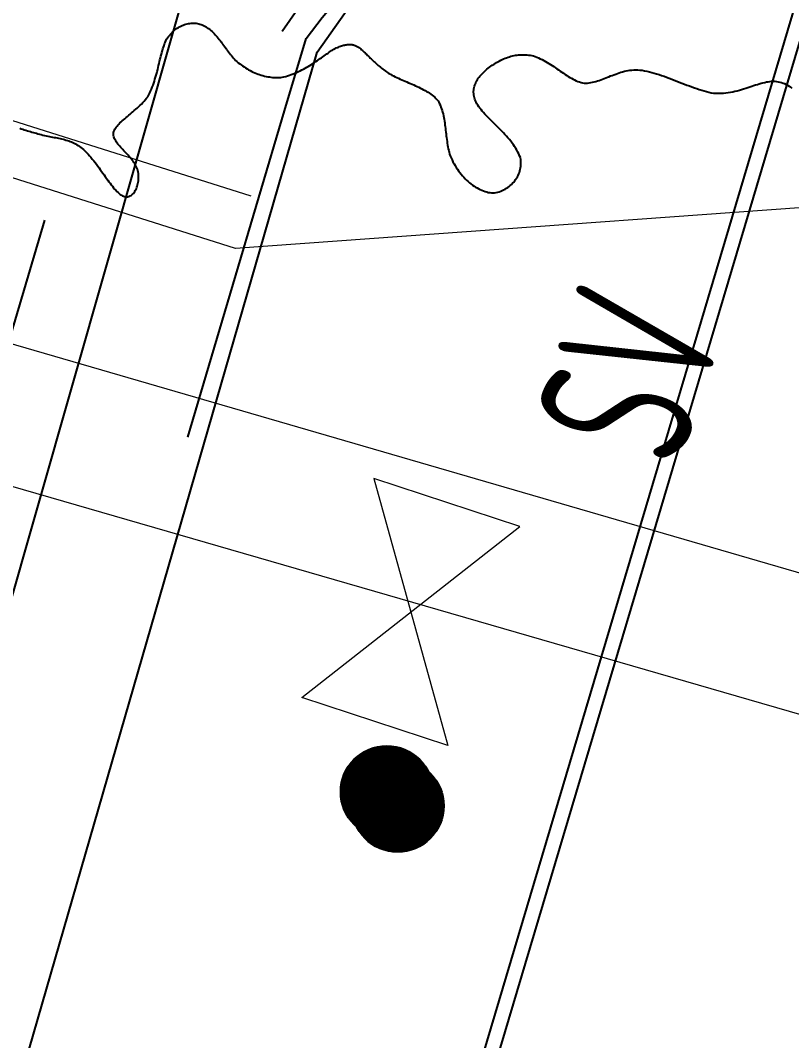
# Model space of a CAD drawing. Header units: metres. Extents: x 507606 to 508087, y 6966978 to 6967359.
# Drawn here: x 507938.959 to 507941.466, y 6967148.957 to 6967152.274 of the extents above; entities that cross this region are included whole.
import ezdxf

# ---------------------------------------------------------------- set-up
doc = ezdxf.new("R2010")
doc.units = ezdxf.units.M
doc.linetypes.add('ISO-DASHED2', pattern=[6, 4, -2])
doc.layers.add('C_UG_LINES', color=7, linetype='EXISTING_COMMUNICATIONS', lineweight=0, true_color=0xb061ff)
doc.layers.add('E_UG_LINES', color=7, linetype='EXISTING_ELECTRICITY_UG', lineweight=0, true_color=0xff2e2e)
for name, color, linetype in [('CON_EX. MIN', 253, 'ISO-DASHED2'), ('mga2020ROAD_KERB_BACK', 252, 'Continuous'), ('mga2020ROAD_KERB_INVERT', 252, 'Continuous'), ('mga2020ROAD_KERB_LIP', 252, 'Continuous'), ('mga2020STR_SURFACES', 252, 'Continuous'), ('mga2020VEG_TREE', 252, 'Continuous'), ('STR_SURFACES', 252, 'Continuous'), ('VEG_TREE', 252, 'Continuous')]:
    doc.layers.add(name, color=color, linetype=linetype)
for name, color, linetype, lineweight in [('RW_FEAT', 160, 'Continuous', 0), ('RW_UG_PIPES', 160, 'EXISTING_WAT_RECYCLED', 0), ('W_AG_PIPES_N', 160, 'EXISTING_WATER', 0)]:
    doc.layers.add(name, color=color, linetype=linetype, lineweight=lineweight)
doc.styles.get("Standard").update_dxf_attribs({"font": 'ARIALN.TTF'})
doc.styles.add('Style-INTL_ISO_EQUAL', font='ISOCP.shx')
doc.linetypes.add('EXISTING_COMMUNICATIONS', pattern='A,2,-2,2,-2,2,-2,["COMS",Standard,S=2.5,R=0,X=0,Y=-1.25],-9.75,2,-2,2,-2', length=29.75)
doc.linetypes.add('EXISTING_ELECTRICITY_UG', pattern='A,2,-2,2,-2,2,-2,["E-UG",Standard,S=2.5,R=0,X=0,Y=-1.25],-9.15,2,-2,2,-2', length=29.15)
doc.linetypes.add('EXISTING_WAT_RECYCLED', pattern='A,2,-2,2,-2,2,-2,["R",Standard,S=2.5,R=0,X=0,Y=-1.25],-4.4,2,-2,2,-2', length=24.4)
doc.linetypes.add('EXISTING_WATER', pattern='A,2,-2,2,-2,2,-2,["W",Standard,S=2.5,R=0,X=0,Y=-1.25],-4.4,2,-2,2,-2', length=24.4)

# ---------------------------------------------------------------- blocks, each defined once
blk = doc.blocks.new('BAC V TREE')
for p, q in [((-4.3339, 16.0042), (-4.308, 16.0178)), ((-4.308, 16.0178), (-4.2817, 16.0301)), ((-4.2817, 16.0301), (-4.2552, 16.041)), ((-4.2552, 16.041), (-4.2284, 16.0507)), ((-4.2284, 16.0507), (-4.2015, 16.059)), ((-4.2015, 16.059), (-4.1745, 16.066)), ((-4.1745, 16.066), (-4.1474, 16.0716)), ((-4.1474, 16.0716), (-4.1203, 16.0759)), ((-4.1203, 16.0759), (-4.0933, 16.0788)), ((-4.0933, 16.0788), (-4.0663, 16.0803)), ((-4.0663, 16.0803), (-4.0394, 16.0805)), ((-4.0394, 16.0805), (-4.0128, 16.0793)), ((-4.0128, 16.0793), (-3.9864, 16.0768)), ((-3.9864, 16.0768), (-3.9602, 16.0728)), ((-3.9602, 16.0728), (-3.9344, 16.0674)), ((-3.9344, 16.0674), (-3.9089, 16.0606)), ((-3.9089, 16.0606), (-3.8839, 16.0524)), ((-3.8839, 16.0524), (-3.8594, 16.0428)), ((-3.8594, 16.0428), (-3.8353, 16.0317)), ((-3.8353, 16.0317), (-3.8072, 16.0167)), ((-3.8072, 16.0167), (-3.7799, 16.0006)), ((-4.5855, 15.7706), (-4.5661, 15.7981)), ((-4.5661, 15.7981), (-4.5459, 15.8244)), ((-4.5459, 15.8244), (-4.5249, 15.8494)), ((-4.5249, 15.8494), (-4.5031, 15.8731)), ((-4.5031, 15.8731), (-4.4806, 15.8957)), ((-4.4806, 15.8957), (-4.4575, 15.9169)), ((-4.4575, 15.9169), (-4.4338, 15.937)), ((-4.4338, 15.937), (-4.4095, 15.9557)), ((-4.4095, 15.9557), (-4.3848, 15.9731)), ((-4.3848, 15.9731), (-4.3596, 15.9893)), ((-4.3596, 15.9893), (-4.3339, 16.0042)), ((-3.7799, 16.0006), (-3.7535, 15.9835)), ((-3.7535, 15.9835), (-3.7279, 15.9653)), ((-3.7279, 15.9653), (-3.7031, 15.9463)), ((-3.7031, 15.9463), (-3.679, 15.9263)), ((-3.679, 15.9263), (-3.6555, 15.9055)), ((-3.6555, 15.9055), (-3.6327, 15.8839)), ((-3.6327, 15.8839), (-3.6105, 15.8616)), ((-3.6105, 15.8616), (-3.5887, 15.8386)), ((-3.5887, 15.8386), (-3.5675, 15.8151)), ((-3.5675, 15.8151), (-3.5466, 15.7909)), ((-3.5466, 15.7909), (-3.5261, 15.7663)), ((-4.6713, 15.5767), (-4.6593, 15.6114)), ((-4.6593, 15.6114), (-4.6467, 15.6454)), ((-4.6467, 15.6454), (-4.6333, 15.6785)), ((-4.6333, 15.6785), (-4.6191, 15.7107)), ((-4.6191, 15.7107), (-4.604, 15.742)), ((-4.604, 15.742), (-4.5855, 15.7706)), ((-3.5261, 15.7663), (-3.506, 15.7412)), ((-3.506, 15.7412), (-3.4861, 15.7158)), ((-3.4861, 15.7158), (-3.4665, 15.69)), ((-3.4665, 15.69), (-3.447, 15.664)), ((-3.447, 15.664), (-3.4276, 15.6377)), ((-3.4276, 15.6377), (-3.4083, 15.6113)), ((-3.4083, 15.6113), (-3.389, 15.5847)), ((-3.389, 15.5847), (-3.3697, 15.5581)), ((-1.0341, 15.5711), (-1.0117, 15.581)), ((-1.0117, 15.581), (-0.9897, 15.59)), ((-0.9897, 15.59), (-0.9681, 15.5981)), ((-0.9681, 15.5981), (-0.9471, 15.6054)), ((-0.9471, 15.6054), (-0.9265, 15.6118)), ((-0.9265, 15.6118), (-0.9063, 15.6175)), ((-0.9063, 15.6175), (-0.8866, 15.6223)), ((-0.8866, 15.6223), (-0.8673, 15.6262)), ((-0.8673, 15.6262), (-0.8484, 15.6294)), ((-0.8484, 15.6294), (-0.8299, 15.6318)), ((-0.8299, 15.6318), (-0.8118, 15.6334)), ((-0.8118, 15.6334), (-0.7941, 15.6343)), ((-0.7941, 15.6343), (-0.7767, 15.6343)), ((-0.7767, 15.6343), (-0.7597, 15.6337)), ((-0.7597, 15.6337), (-0.7431, 15.6322)), ((-0.7431, 15.6322), (-0.7267, 15.6301)), ((-0.7267, 15.6301), (-0.7108, 15.6272)), ((-0.7108, 15.6272), (-0.6951, 15.6236)), ((-0.6951, 15.6236), (-0.6797, 15.6193)), ((-0.6797, 15.6193), (-0.6646, 15.6143)), ((-0.6646, 15.6143), (-0.6498, 15.6086)), ((-0.6498, 15.6086), (-0.6353, 15.6022)), ((-0.6353, 15.6022), (-0.621, 15.5952)), ((-0.621, 15.5952), (-0.607, 15.5875)), ((-0.607, 15.5875), (-0.5932, 15.5792)), ((-0.5932, 15.5792), (-0.5797, 15.5702)), ((-4.7337, 15.3538), (-4.7241, 15.3924)), ((-4.7241, 15.3924), (-4.7143, 15.4305)), ((-4.7143, 15.4305), (-4.7041, 15.468)), ((-4.7041, 15.468), (-4.6937, 15.5049)), ((-4.6937, 15.5049), (-4.6827, 15.5412)), ((-4.6827, 15.5412), (-4.6713, 15.5767)), ((-3.3697, 15.5581), (-3.3504, 15.5316)), ((-3.3504, 15.5316), (-3.3309, 15.505)), ((-3.3309, 15.505), (-3.3112, 15.4786)), ((-3.3112, 15.4786), (-3.2913, 15.4524)), ((-3.2913, 15.4524), (-3.2711, 15.4264)), ((-3.2711, 15.4264), (-3.2506, 15.4007)), ((-3.2506, 15.4007), (-3.2298, 15.3753)), ((-3.2298, 15.3753), (-3.2085, 15.3503)), ((-1.3634, 15.3575), (-1.3352, 15.3775)), ((-1.3352, 15.3775), (-1.3076, 15.3972)), ((-1.3076, 15.3972), (-1.2806, 15.4167)), ((-1.2806, 15.4167), (-1.2541, 15.4359)), ((-1.2541, 15.4359), (-1.2283, 15.4547)), ((-1.2283, 15.4547), (-1.203, 15.4731)), ((-1.203, 15.4731), (-1.1783, 15.491)), ((-1.1783, 15.491), (-1.1542, 15.5084)), ((-1.1542, 15.5084), (-1.1292, 15.5228)), ((-1.1292, 15.5228), (-1.1046, 15.5362)), ((-1.1046, 15.5362), (-1.0806, 15.5487)), ((-1.0806, 15.5487), (-1.0571, 15.5604)), ((-1.0571, 15.5604), (-1.0341, 15.5711)), ((-0.5797, 15.5702), (-0.5619, 15.5558)), ((-0.5619, 15.5558), (-0.5442, 15.5408)), ((-0.5442, 15.5408), (-0.5265, 15.5254)), ((-0.5265, 15.5254), (-0.5088, 15.5095)), ((-0.5088, 15.5095), (-0.4911, 15.4931)), ((-0.4911, 15.4931), (-0.4733, 15.4763)), ((-0.4733, 15.4763), (-0.4555, 15.4592)), ((-0.4555, 15.4592), (-0.4375, 15.4417)), ((-0.4375, 15.4417), (-0.4193, 15.4239)), ((-0.4193, 15.4239), (-0.401, 15.4058)), ((-0.401, 15.4058), (-0.3825, 15.3874)), ((-0.3825, 15.3874), (-0.3637, 15.3688)), ((-0.3637, 15.3688), (-0.3447, 15.35)), ((2.5043, 15.3562), (2.5351, 15.3672)), ((2.5351, 15.3672), (2.5661, 15.3773)), ((2.5661, 15.3773), (2.5974, 15.3863)), ((2.5974, 15.3863), (2.6289, 15.3944)), ((2.6289, 15.3944), (2.6606, 15.4014)), ((2.6606, 15.4014), (2.6927, 15.4073)), ((2.6927, 15.4073), (2.725, 15.4121)), ((2.725, 15.4121), (2.7576, 15.4158)), ((2.7576, 15.4158), (2.7906, 15.4184)), ((2.7906, 15.4184), (2.8238, 15.4197)), ((2.8238, 15.4197), (2.8574, 15.4198)), ((2.8574, 15.4198), (2.8913, 15.4187)), ((2.8913, 15.4187), (2.9256, 15.4163)), ((2.9256, 15.4163), (2.9602, 15.4126)), ((2.9602, 15.4126), (2.9952, 15.4076)), ((2.9952, 15.4076), (3.0306, 15.4012)), ((3.0306, 15.4012), (3.0664, 15.3934)), ((3.0664, 15.3934), (3.1027, 15.3817)), ((3.1027, 15.3817), (3.1389, 15.3684)), ((3.1389, 15.3684), (3.1748, 15.3535)), ((-4.7915, 15.1134), (-4.7815, 15.1543)), ((-4.7815, 15.1543), (-4.7718, 15.1949)), ((-4.7718, 15.1949), (-4.7622, 15.2352)), ((-4.7622, 15.2352), (-4.7527, 15.2751)), ((-4.7527, 15.2751), (-4.7433, 15.3147)), ((-4.7433, 15.3147), (-4.7337, 15.3538)), ((-3.2085, 15.3503), (-3.1867, 15.3258)), ((-3.1867, 15.3258), (-3.1645, 15.3018)), ((-3.1645, 15.3018), (-3.1356, 15.2768)), ((-3.1356, 15.2768), (-3.1063, 15.2526)), ((-3.1063, 15.2526), (-3.0766, 15.2292)), ((-3.0766, 15.2292), (-3.0464, 15.2066)), ((-3.0464, 15.2066), (-3.0158, 15.1848)), ((-3.0158, 15.1848), (-2.9849, 15.1639)), ((-2.9849, 15.1639), (-2.9536, 15.1438)), ((-1.7087, 15.138), (-1.6748, 15.157)), ((-1.6748, 15.157), (-1.6413, 15.1763)), ((-1.6413, 15.1763), (-1.6083, 15.196)), ((-1.6083, 15.196), (-1.5759, 15.2159)), ((-1.5759, 15.2159), (-1.544, 15.2359)), ((-1.544, 15.2359), (-1.5125, 15.2561)), ((-1.5125, 15.2561), (-1.4816, 15.2764)), ((-1.4816, 15.2764), (-1.4513, 15.2968)), ((-1.4513, 15.2968), (-1.4214, 15.3171)), ((-1.4214, 15.3171), (-1.3922, 15.3373)), ((-1.3922, 15.3373), (-1.3634, 15.3575)), ((-0.3447, 15.35), (-0.3254, 15.3311)), ((-0.3254, 15.3311), (-0.3058, 15.312)), ((-0.3058, 15.312), (-0.2858, 15.2928)), ((-0.2858, 15.2928), (-0.2654, 15.2735)), ((-0.2654, 15.2735), (-0.2447, 15.2542)), ((-0.2447, 15.2542), (-0.2235, 15.2348)), ((-0.2235, 15.2348), (-0.2019, 15.2155)), ((-0.2019, 15.2155), (-0.1797, 15.1963)), ((-0.1797, 15.1963), (-0.1571, 15.1771)), ((-0.1571, 15.1771), (-0.1339, 15.158)), ((-0.1339, 15.158), (-0.1101, 15.139)), ((2.1205, 15.1387), (2.1492, 15.1596)), ((2.1492, 15.1596), (2.178, 15.1799)), ((2.178, 15.1799), (2.207, 15.1996)), ((2.207, 15.1996), (2.236, 15.2186)), ((2.236, 15.2186), (2.2652, 15.237)), ((2.2652, 15.237), (2.2945, 15.2547)), ((2.2945, 15.2547), (2.3239, 15.2716)), ((2.3239, 15.2716), (2.3535, 15.2878)), ((2.3535, 15.2878), (2.3833, 15.3031)), ((2.3833, 15.3031), (2.4133, 15.3177)), ((2.4133, 15.3177), (2.4434, 15.3314)), ((2.4434, 15.3314), (2.4738, 15.3443)), ((2.4738, 15.3443), (2.5043, 15.3562)), ((3.1748, 15.3535), (3.2106, 15.3371)), ((3.2106, 15.3371), (3.2462, 15.3195)), ((3.2462, 15.3195), (3.2816, 15.3007)), ((3.2816, 15.3007), (3.3168, 15.2809)), ((3.3168, 15.2809), (3.3519, 15.2602)), ((3.3519, 15.2602), (3.3868, 15.2386)), ((3.3868, 15.2386), (3.4215, 15.2165)), ((3.4215, 15.2165), (3.4561, 15.1937)), ((3.4561, 15.1937), (3.4906, 15.1706)), ((3.4906, 15.1706), (3.5249, 15.1472)), ((-4.8479, 14.9069), (-4.8355, 14.9484)), ((-4.8355, 14.9484), (-4.8238, 14.9898)), ((-4.8238, 14.9898), (-4.8126, 15.0311)), ((-4.8126, 15.0311), (-4.8018, 15.0724)), ((-4.8018, 15.0724), (-4.7915, 15.1134)), ((-2.9536, 15.1438), (-2.9219, 15.1245)), ((-2.9219, 15.1245), (-2.89, 15.1062)), ((-2.89, 15.1062), (-2.8578, 15.0887)), ((-2.8578, 15.0887), (-2.8252, 15.0721)), ((-2.8252, 15.0721), (-2.7925, 15.0565)), ((-2.7925, 15.0565), (-2.7595, 15.0418)), ((-2.7595, 15.0418), (-2.7263, 15.028)), ((-2.7263, 15.028), (-2.6929, 15.0153)), ((-2.6929, 15.0153), (-2.6594, 15.0035)), ((-2.6594, 15.0035), (-2.6257, 14.9927)), ((-2.6257, 14.9927), (-2.5919, 14.9829)), ((-2.5919, 14.9829), (-2.558, 14.9741)), ((-2.558, 14.9741), (-2.5241, 14.9664)), ((-2.5241, 14.9664), (-2.4901, 14.9598)), ((-2.4901, 14.9598), (-2.456, 14.9542)), ((-2.456, 14.9542), (-2.422, 14.9497)), ((-2.422, 14.9497), (-2.3879, 14.9463)), ((-2.3879, 14.9463), (-2.3539, 14.9441)), ((-2.3539, 14.9441), (-2.3199, 14.9429)), ((-2.3199, 14.9429), (-2.2861, 14.943)), ((-2.2861, 14.943), (-2.2523, 14.9441)), ((-2.2523, 14.9441), (-2.2186, 14.9465)), ((-2.2186, 14.9465), (-2.1851, 14.9501)), ((-2.1851, 14.9501), (-2.1517, 14.9548)), ((-2.1517, 14.9548), (-2.1124, 14.9658)), ((-2.1124, 14.9658), (-2.0736, 14.9777)), ((-2.0736, 14.9777), (-2.0351, 14.9906)), ((-2.0351, 14.9906), (-1.997, 15.0042)), ((-1.997, 15.0042), (-1.9594, 15.0187)), ((-1.9594, 15.0187), (-1.9223, 15.0339)), ((-1.9223, 15.0339), (-1.8855, 15.0498)), ((-1.8855, 15.0498), (-1.8492, 15.0664)), ((-1.8492, 15.0664), (-1.8134, 15.0835)), ((-1.8134, 15.0835), (-1.778, 15.1012)), ((-1.778, 15.1012), (-1.7431, 15.1194)), ((-1.7431, 15.1194), (-1.7087, 15.138)), ((-0.1101, 15.139), (-0.0858, 15.1203)), ((-0.0858, 15.1203), (-0.0608, 15.1017)), ((-0.0608, 15.1017), (-0.0351, 15.0833)), ((-0.0351, 15.0833), (-0.0088, 15.0652)), ((-0.0088, 15.0652), (0.0182, 15.0475)), ((0.0182, 15.0475), (0.046, 15.03)), ((0.046, 15.03), (0.0746, 15.0129)), ((0.0746, 15.0129), (0.1074, 14.995)), ((0.1074, 14.995), (0.1408, 14.9776)), ((0.1408, 14.9776), (0.1748, 14.9606)), ((0.1748, 14.9606), (0.2092, 14.944)), ((0.2092, 14.944), (0.244, 14.9277)), ((1.9143, 14.9265), (1.9307, 14.9488)), ((1.9307, 14.9488), (1.9481, 14.9708)), ((1.9481, 14.9708), (1.9664, 14.9926)), ((1.9664, 14.9926), (1.9855, 15.014)), ((1.9855, 15.014), (2.0055, 15.0352)), ((2.0055, 15.0352), (2.0261, 15.0561)), ((2.0261, 15.0561), (2.0475, 15.0767)), ((2.0475, 15.0767), (2.0694, 15.0971)), ((2.0694, 15.0971), (2.0918, 15.1173)), ((2.0918, 15.1173), (2.1205, 15.1387)), ((3.5249, 15.1472), (3.5591, 15.1237)), ((3.5591, 15.1237), (3.5932, 15.1001)), ((3.5932, 15.1001), (3.6272, 15.0766)), ((3.6272, 15.0766), (3.6611, 15.0534)), ((3.6611, 15.0534), (3.6948, 15.0305)), ((3.6948, 15.0305), (3.7285, 15.0082)), ((3.7285, 15.0082), (3.7621, 14.9864)), ((3.7621, 14.9864), (3.7956, 14.9654)), ((3.7956, 14.9654), (3.8291, 14.9452)), ((3.8291, 14.9452), (3.8624, 14.9261)), ((4.5783, 14.9329), (4.6125, 14.9467)), ((4.6125, 14.9467), (4.6469, 14.9606)), ((4.6469, 14.9606), (4.6815, 14.9746)), ((4.6815, 14.9746), (4.7163, 14.9885)), ((4.7163, 14.9885), (4.7513, 15.0022)), ((4.7513, 15.0022), (4.7867, 15.0155)), ((4.7867, 15.0155), (4.8223, 15.0284)), ((4.8223, 15.0284), (4.8583, 15.0407)), ((4.8583, 15.0407), (4.8948, 15.0523)), ((4.8948, 15.0523), (4.9317, 15.063)), ((4.9317, 15.063), (4.969, 15.0728)), ((4.969, 15.0728), (5.0069, 15.0815)), ((5.0069, 15.0815), (5.0453, 15.089)), ((5.0453, 15.089), (5.0843, 15.0952)), ((5.0843, 15.0952), (5.124, 15.1)), ((5.124, 15.1), (5.1643, 15.1031)), ((5.1643, 15.1031), (5.2054, 15.1046)), ((5.2054, 15.1046), (5.2472, 15.1042)), ((5.2472, 15.1042), (5.2946, 15.0997)), ((5.2946, 15.0997), (5.3427, 15.0933)), ((5.3427, 15.0933), (5.3915, 15.085)), ((5.3915, 15.085), (5.4409, 15.075)), ((5.4409, 15.075), (5.4909, 15.0635)), ((5.4909, 15.0635), (5.5414, 15.0506)), ((5.5414, 15.0506), (5.5924, 15.0363)), ((5.5924, 15.0363), (5.6439, 15.0208)), ((5.6439, 15.0208), (5.6957, 15.0042)), ((5.6957, 15.0042), (5.7479, 14.9867)), ((5.7479, 14.9867), (5.8003, 14.9684)), ((5.8003, 14.9684), (5.853, 14.9493)), ((5.853, 14.9493), (5.9058, 14.9297)), ((-4.9218, 14.7008), (-4.9051, 14.7417)), ((-4.9051, 14.7417), (-4.8895, 14.7828)), ((-4.8895, 14.7828), (-4.8748, 14.8241)), ((-4.8748, 14.8241), (-4.861, 14.8655)), ((-4.861, 14.8655), (-4.8479, 14.9069)), ((0.244, 14.9277), (0.2791, 14.9117)), ((0.2791, 14.9117), (0.3145, 14.8959)), ((0.3145, 14.8959), (0.3501, 14.8803)), ((0.3501, 14.8803), (0.3858, 14.8648)), ((0.3858, 14.8648), (0.4216, 14.8493)), ((0.4216, 14.8493), (0.4573, 14.8339)), ((0.4573, 14.8339), (0.493, 14.8185)), ((0.493, 14.8185), (0.5286, 14.803)), ((0.5286, 14.803), (0.564, 14.7874)), ((0.564, 14.7874), (0.5991, 14.7717)), ((0.5991, 14.7717), (0.6339, 14.7557)), ((0.6339, 14.7557), (0.6682, 14.7394)), ((0.6682, 14.7394), (0.7021, 14.7229)), ((1.8203, 14.7093), (1.8252, 14.735)), ((1.8252, 14.735), (1.8317, 14.7603)), ((1.8317, 14.7603), (1.8396, 14.7851)), ((1.8396, 14.7851), (1.8489, 14.8096)), ((1.8489, 14.8096), (1.8595, 14.8337)), ((1.8595, 14.8337), (1.8714, 14.8574)), ((1.8714, 14.8574), (1.8846, 14.8808)), ((1.8846, 14.8808), (1.8989, 14.9038)), ((1.8989, 14.9038), (1.9143, 14.9265)), ((3.8624, 14.9261), (3.8957, 14.9081)), ((3.8957, 14.9081), (3.929, 14.8913)), ((3.929, 14.8913), (3.9622, 14.8759)), ((3.9622, 14.8759), (3.9954, 14.862)), ((3.9954, 14.862), (4.0285, 14.8498)), ((4.0285, 14.8498), (4.0616, 14.8393)), ((4.0616, 14.8393), (4.0947, 14.8307)), ((4.0947, 14.8307), (4.1278, 14.8242)), ((4.1278, 14.8242), (4.1638, 14.8247)), ((4.1638, 14.8247), (4.1994, 14.8269)), ((4.1994, 14.8269), (4.2347, 14.8308)), ((4.2347, 14.8308), (4.2697, 14.8363)), ((4.2697, 14.8363), (4.3045, 14.8431)), ((4.3045, 14.8431), (4.339, 14.8512)), ((4.339, 14.8512), (4.3734, 14.8604)), ((4.3734, 14.8604), (4.4077, 14.8707)), ((4.4077, 14.8707), (4.4418, 14.8818)), ((4.4418, 14.8818), (4.4759, 14.8937)), ((4.4759, 14.8937), (4.51, 14.9063)), ((4.51, 14.9063), (4.5441, 14.9194)), ((4.5441, 14.9194), (4.5783, 14.9329)), ((5.9058, 14.9297), (5.9588, 14.9096)), ((5.9588, 14.9096), (6.0119, 14.8892)), ((6.0119, 14.8892), (6.065, 14.8685)), ((6.065, 14.8685), (6.118, 14.8478)), ((6.118, 14.8478), (6.171, 14.827)), ((6.171, 14.827), (6.2239, 14.8065)), ((6.2239, 14.8065), (6.2766, 14.7862)), ((6.2766, 14.7862), (6.3291, 14.7662)), ((6.3291, 14.7662), (6.3813, 14.7468)), ((6.3813, 14.7468), (6.4332, 14.7281)), ((6.4332, 14.7281), (6.4847, 14.7101)), ((7.5057, 14.718), (7.5483, 14.7318)), ((7.5483, 14.7318), (7.5902, 14.7457)), ((7.5902, 14.7457), (7.6315, 14.7595)), ((7.6315, 14.7595), (7.6722, 14.7731)), ((7.6722, 14.7731), (7.7122, 14.7863)), ((7.7122, 14.7863), (7.7516, 14.799)), ((7.7516, 14.799), (7.7904, 14.811)), ((7.7904, 14.811), (7.8287, 14.8221)), ((7.8287, 14.8221), (7.8663, 14.8323)), ((7.8663, 14.8323), (7.9035, 14.8413)), ((7.9035, 14.8413), (7.9401, 14.8491)), ((7.9401, 14.8491), (7.9761, 14.8554)), ((7.9761, 14.8554), (8.0117, 14.8602)), ((8.0117, 14.8602), (8.0468, 14.8632)), ((8.0468, 14.8632), (8.0814, 14.8644)), ((8.0814, 14.8644), (8.1156, 14.8635)), ((8.1156, 14.8635), (8.1493, 14.8604)), ((8.1493, 14.8604), (8.1851, 14.8555)), ((8.1851, 14.8555), (8.22, 14.8484)), ((8.22, 14.8484), (8.2541, 14.8392)), ((8.2541, 14.8392), (8.2874, 14.828)), ((8.2874, 14.828), (8.3198, 14.8149)), ((8.3198, 14.8149), (8.3513, 14.7999)), ((8.3513, 14.7999), (8.3819, 14.7832)), ((8.3819, 14.7832), (8.4116, 14.7647)), ((8.4116, 14.7647), (8.4404, 14.7446)), ((8.4404, 14.7446), (8.4682, 14.7229)), ((-5.0247, 14.5083), (-4.9998, 14.5401)), ((-4.9998, 14.5401), (-4.9784, 14.5798)), ((-4.9784, 14.5798), (-4.9583, 14.6198)), ((-4.9583, 14.6198), (-4.9395, 14.6602)), ((-4.9395, 14.6602), (-4.9218, 14.7008)), ((0.7021, 14.7229), (0.7355, 14.706)), ((0.7355, 14.706), (0.7683, 14.6887)), ((0.7683, 14.6887), (0.8005, 14.6709)), ((0.8005, 14.6709), (0.8319, 14.6526)), ((0.8319, 14.6526), (0.8625, 14.6338)), ((0.8625, 14.6338), (0.8923, 14.6144)), ((0.8923, 14.6144), (0.9211, 14.5943)), ((0.9211, 14.5943), (0.949, 14.5736)), ((0.949, 14.5736), (0.9758, 14.5521)), ((0.9758, 14.5521), (1.0015, 14.5298)), ((1.0015, 14.5298), (1.026, 14.5066)), ((1.8154, 14.6565), (1.817, 14.6831)), ((1.8154, 14.6295), (1.8154, 14.6565)), ((1.8172, 14.602), (1.8154, 14.6295)), ((1.817, 14.6831), (1.8203, 14.7093)), ((1.8209, 14.574), (1.8172, 14.602)), ((1.8265, 14.5455), (1.8209, 14.574)), ((1.834, 14.5165), (1.8265, 14.5455)), ((1.8436, 14.487), (1.834, 14.5165)), ((6.4847, 14.7101), (6.5358, 14.693)), ((6.5358, 14.693), (6.5864, 14.6768)), ((6.5864, 14.6768), (6.6365, 14.6618)), ((6.6365, 14.6618), (6.686, 14.6481)), ((6.686, 14.6481), (6.7349, 14.6357)), ((6.7349, 14.6357), (6.7831, 14.6249)), ((6.7831, 14.6249), (6.8306, 14.6156)), ((6.8306, 14.6156), (6.8841, 14.6127)), ((6.8841, 14.6127), (6.9368, 14.612)), ((6.9368, 14.612), (6.9886, 14.6133)), ((6.9886, 14.6133), (7.0395, 14.6165)), ((7.0395, 14.6165), (7.0897, 14.6214)), ((7.0897, 14.6214), (7.139, 14.6278)), ((7.139, 14.6278), (7.1874, 14.6357)), ((7.1874, 14.6357), (7.2352, 14.6449)), ((7.2352, 14.6449), (7.2821, 14.6551)), ((7.2821, 14.6551), (7.3283, 14.6664)), ((7.3283, 14.6664), (7.3737, 14.6784)), ((7.3737, 14.6784), (7.4184, 14.6911)), ((7.4184, 14.6911), (7.4624, 14.7044)), ((7.4624, 14.7044), (7.5057, 14.718)), ((-5.2503, 14.2784), (-5.2206, 14.305)), ((-5.2206, 14.305), (-5.1911, 14.3321)), ((-5.1911, 14.3321), (-5.1619, 14.3598)), ((-5.1619, 14.3598), (-5.1331, 14.3881)), ((-5.1331, 14.3881), (-5.1049, 14.4171)), ((-5.1049, 14.4171), (-5.0773, 14.4468)), ((-5.0773, 14.4468), (-5.0506, 14.4772)), ((-5.0506, 14.4772), (-5.0247, 14.5083)), ((1.026, 14.5066), (1.0492, 14.4826)), ((1.0492, 14.4826), (1.0712, 14.4576)), ((1.0712, 14.4576), (1.0889, 14.4251)), ((1.0889, 14.4251), (1.1051, 14.3919)), ((1.1051, 14.3919), (1.1199, 14.3581)), ((1.1199, 14.3581), (1.1334, 14.3238)), ((1.1334, 14.3238), (1.1457, 14.2889)), ((1.8552, 14.4569), (1.8436, 14.487)), ((1.869, 14.4264), (1.8552, 14.4569)), ((1.885, 14.3952), (1.869, 14.4264)), ((1.9033, 14.3635), (1.885, 14.3952)), ((1.9239, 14.3312), (1.9033, 14.3635)), ((1.9463, 14.3012), (1.9239, 14.3312)), ((1.9704, 14.2709), (1.9463, 14.3012)), ((-5.481, 14.0822), (-5.4539, 14.1054)), ((-5.4539, 14.1054), (-5.4261, 14.1289)), ((-5.4261, 14.1289), (-5.3976, 14.1528)), ((-5.3976, 14.1528), (-5.3687, 14.177)), ((-5.3687, 14.177), (-5.3394, 14.2017)), ((-5.3394, 14.2017), (-5.3098, 14.2268)), ((-5.3098, 14.2268), (-5.28, 14.2523)), ((-5.28, 14.2523), (-5.2503, 14.2784)), ((1.1457, 14.2889), (1.1569, 14.2535)), ((1.1569, 14.2535), (1.167, 14.2176)), ((1.167, 14.2176), (1.1762, 14.1813)), ((1.1762, 14.1813), (1.1845, 14.1446)), ((1.1845, 14.1446), (1.1921, 14.1076)), ((1.1921, 14.1076), (1.1989, 14.0702)), ((1.996, 14.2403), (1.9704, 14.2709)), ((2.0229, 14.2096), (1.996, 14.2403)), ((2.0511, 14.1786), (2.0229, 14.2096)), ((2.0803, 14.1473), (2.0511, 14.1786)), ((2.1105, 14.1158), (2.0803, 14.1473)), ((2.1415, 14.0841), (2.1105, 14.1158)), ((2.1733, 14.052), (2.1415, 14.0841)), ((-7.676, 13.8832), (-7.6442, 13.8724)), ((-7.6442, 13.8724), (-7.6124, 13.8616)), ((-5.6864, 13.8609), (-5.673, 13.8826)), ((-5.673, 13.8826), (-5.6576, 13.9043)), ((-5.6576, 13.9043), (-5.6406, 13.9261)), ((-5.6406, 13.9261), (-5.6218, 13.9479)), ((-5.6218, 13.9479), (-5.6015, 13.9698)), ((-5.6015, 13.9698), (-5.5798, 13.9919)), ((-5.5798, 13.9919), (-5.5568, 14.0142)), ((-5.5568, 14.0142), (-5.5326, 14.0366)), ((-5.5326, 14.0366), (-5.5073, 14.0593)), ((-5.5073, 14.0593), (-5.481, 14.0822)), ((1.1989, 14.0702), (1.2051, 14.0325)), ((1.2051, 14.0325), (1.2109, 13.9945)), ((1.2109, 13.9945), (1.2162, 13.9563)), ((1.2162, 13.9563), (1.2211, 13.9179)), ((1.2211, 13.9179), (1.2259, 13.8793)), ((1.2259, 13.8793), (1.2304, 13.8406)), ((2.2056, 14.0197), (2.1733, 14.052)), ((2.2384, 13.9871), (2.2056, 14.0197)), ((2.2716, 13.9543), (2.2384, 13.9871)), ((2.3049, 13.9211), (2.2716, 13.9543)), ((2.3383, 13.8876), (2.3049, 13.9211)), ((2.3716, 13.8539), (2.3383, 13.8876)), ((-7.6124, 13.8616), (-7.5806, 13.851)), ((-7.5806, 13.851), (-7.5488, 13.8405)), ((-7.5488, 13.8405), (-7.517, 13.8303)), ((-7.517, 13.8303), (-7.4853, 13.8203)), ((-7.4853, 13.8203), (-7.4537, 13.8106)), ((-7.4537, 13.8106), (-7.4223, 13.8013)), ((-7.4223, 13.8013), (-7.391, 13.7923)), ((-7.391, 13.7923), (-7.3601, 13.7838)), ((-7.3601, 13.7838), (-7.3294, 13.7758)), ((-7.3294, 13.7758), (-7.2991, 13.7683)), ((-7.2991, 13.7683), (-7.2634, 13.7582)), ((-7.2634, 13.7582), (-7.2281, 13.7488)), ((-7.2281, 13.7488), (-7.1931, 13.7401)), ((-7.1931, 13.7401), (-7.1585, 13.7321)), ((-7.1585, 13.7321), (-7.1243, 13.7245)), ((-7.1243, 13.7245), (-7.0905, 13.7174)), ((-7.0905, 13.7174), (-7.057, 13.7107)), ((-7.057, 13.7107), (-7.0238, 13.7042)), ((-7.0238, 13.7042), (-6.991, 13.698)), ((-6.991, 13.698), (-6.9585, 13.6918)), ((-6.9585, 13.6918), (-6.9263, 13.6856)), ((-6.9263, 13.6856), (-6.8944, 13.6794)), ((-6.8944, 13.6794), (-6.8629, 13.673)), ((-6.8629, 13.673), (-6.8317, 13.6663)), ((-6.8317, 13.6663), (-6.8008, 13.6594)), ((-6.8008, 13.6594), (-6.7701, 13.652)), ((-5.7189, 13.7736), (-5.7142, 13.7956)), ((-5.7183, 13.7508), (-5.7189, 13.7736)), ((-5.7154, 13.728), (-5.7183, 13.7508)), ((-5.7101, 13.7055), (-5.7154, 13.728)), ((-5.7142, 13.7956), (-5.7071, 13.8174)), ((-5.7028, 13.683), (-5.7101, 13.7055)), ((-5.7071, 13.8174), (-5.6978, 13.8392)), ((-5.6934, 13.6606), (-5.7028, 13.683)), ((-5.6978, 13.8392), (-5.6864, 13.8609)), ((-5.6822, 13.6383), (-5.6934, 13.6606)), ((1.2304, 13.8406), (1.2349, 13.8018)), ((1.2349, 13.8018), (1.2394, 13.7629)), ((1.2394, 13.7629), (1.2439, 13.724)), ((1.2439, 13.724), (1.2487, 13.6852)), ((1.2487, 13.6852), (1.2538, 13.6463)), ((2.4048, 13.8198), (2.3716, 13.8539)), ((2.4376, 13.7854), (2.4048, 13.8198)), ((2.4701, 13.7507), (2.4376, 13.7854)), ((2.5019, 13.7156), (2.4701, 13.7507)), ((2.5331, 13.6802), (2.5019, 13.7156)), ((2.5634, 13.6445), (2.5331, 13.6802)), ((-6.7701, 13.652), (-6.7398, 13.6442)), ((-6.7398, 13.6442), (-6.7098, 13.6357)), ((-6.7098, 13.6357), (-6.68, 13.6266)), ((-6.68, 13.6266), (-6.6506, 13.6167)), ((-6.6506, 13.6167), (-6.6214, 13.606)), ((-6.6214, 13.606), (-6.5924, 13.5944)), ((-6.5924, 13.5944), (-6.5638, 13.5818)), ((-6.5638, 13.5818), (-6.5354, 13.568)), ((-6.5354, 13.568), (-6.5072, 13.5531)), ((-6.5072, 13.5531), (-6.4793, 13.537)), ((-6.4793, 13.537), (-6.4516, 13.5194)), ((-6.4516, 13.5194), (-6.4242, 13.5005)), ((-6.4242, 13.5005), (-6.3969, 13.48)), ((-6.3969, 13.48), (-6.3699, 13.4579)), ((-6.3699, 13.4579), (-6.3432, 13.4342)), ((-5.6693, 13.616), (-5.6822, 13.6383)), ((-5.6549, 13.5937), (-5.6693, 13.616)), ((-5.639, 13.5714), (-5.6549, 13.5937)), ((-5.6218, 13.549), (-5.639, 13.5714)), ((-5.6035, 13.5266), (-5.6218, 13.549)), ((-5.5842, 13.5041), (-5.6035, 13.5266)), ((-5.5641, 13.4814), (-5.5842, 13.5041)), ((-5.5432, 13.4587), (-5.5641, 13.4814)), ((-5.5217, 13.4357), (-5.5432, 13.4587)), ((1.2538, 13.6463), (1.2592, 13.6075)), ((1.2592, 13.6075), (1.265, 13.5689)), ((1.265, 13.5689), (1.2714, 13.5304)), ((1.2714, 13.5304), (1.2785, 13.492)), ((1.2785, 13.492), (1.2862, 13.4539)), ((1.2862, 13.4539), (1.2947, 13.416)), ((2.5928, 13.6084), (2.5634, 13.6445)), ((2.6212, 13.5719), (2.5928, 13.6084)), ((2.6483, 13.5351), (2.6212, 13.5719)), ((2.6741, 13.4979), (2.6483, 13.5351)), ((2.6984, 13.4603), (2.6741, 13.4979)), ((2.7212, 13.4224), (2.6984, 13.4603)), ((-6.3432, 13.4342), (-6.3112, 13.4046)), ((-6.3112, 13.4046), (-6.2798, 13.3736)), ((-6.2798, 13.3736), (-6.2489, 13.3414)), ((-6.2489, 13.3414), (-6.2185, 13.3081)), ((-6.2185, 13.3081), (-6.1886, 13.2738)), ((-6.1886, 13.2738), (-6.1592, 13.2387)), ((-6.1592, 13.2387), (-6.1303, 13.2028)), ((-5.4998, 13.4126), (-5.5217, 13.4357)), ((-5.4776, 13.3893), (-5.4998, 13.4126)), ((-5.4552, 13.3657), (-5.4776, 13.3893)), ((-5.4329, 13.3418), (-5.4552, 13.3657)), ((-5.4106, 13.3177), (-5.4329, 13.3418)), ((-5.3886, 13.2933), (-5.4106, 13.3177)), ((-5.367, 13.2685), (-5.3886, 13.2933)), ((-5.3459, 13.2433), (-5.367, 13.2685)), ((-5.3256, 13.2177), (-5.3459, 13.2433)), ((1.2947, 13.416), (1.3042, 13.3784)), ((1.3042, 13.3784), (1.3146, 13.3411)), ((1.3146, 13.3411), (1.326, 13.3041)), ((1.326, 13.3041), (1.3443, 13.2614)), ((1.3443, 13.2614), (1.3638, 13.2196)), ((2.7422, 13.384), (2.7212, 13.4224)), ((2.7614, 13.3453), (2.7422, 13.384)), ((2.7786, 13.3061), (2.7614, 13.3453)), ((2.7937, 13.2665), (2.7786, 13.3061)), ((2.8, 13.2305), (2.7937, 13.2665)), ((2.804, 13.1948), (2.8, 13.2305)), ((-6.1303, 13.2028), (-6.1018, 13.1664)), ((-6.1018, 13.1664), (-6.0738, 13.1295)), ((-6.0738, 13.1295), (-6.0461, 13.0923)), ((-6.0461, 13.0923), (-6.0188, 13.0548)), ((-6.0188, 13.0548), (-5.992, 13.0174)), ((-5.992, 13.0174), (-5.9654, 12.9799)), ((-5.306, 13.1918), (-5.3256, 13.2177)), ((-5.2874, 13.1654), (-5.306, 13.1918)), ((-5.27, 13.1385), (-5.2874, 13.1654)), ((-5.2537, 13.1111), (-5.27, 13.1385)), ((-5.2389, 13.0833), (-5.2537, 13.1111)), ((-5.2256, 13.0549), (-5.2389, 13.0833)), ((-5.2139, 13.0259), (-5.2256, 13.0549)), ((-5.2064, 12.9956), (-5.2139, 13.0259)), ((1.3638, 13.2196), (1.3843, 13.1786)), ((1.3843, 13.1786), (1.4058, 13.1386)), ((1.4058, 13.1386), (1.4283, 13.0996)), ((1.4283, 13.0996), (1.4518, 13.0616)), ((1.4518, 13.0616), (1.4762, 13.0245)), ((1.4762, 13.0245), (1.5015, 12.9886)), ((2.7826, 12.99), (2.7912, 13.0228)), ((2.7912, 13.0228), (2.7978, 13.0562)), ((2.7978, 13.0562), (2.8025, 13.0901)), ((2.8025, 13.0901), (2.8051, 13.1245)), ((2.8057, 13.1595), (2.804, 13.1948)), ((2.8051, 13.1245), (2.8057, 13.1595)), ((-5.9654, 12.9799), (-5.9392, 12.9427)), ((-5.9392, 12.9427), (-5.9134, 12.9058)), ((-5.9134, 12.9058), (-5.8878, 12.8694)), ((-5.8878, 12.8694), (-5.8625, 12.8336)), ((-5.8625, 12.8336), (-5.8375, 12.7985)), ((-5.2005, 12.9652), (-5.2064, 12.9956)), ((-5.1961, 12.9346), (-5.2005, 12.9652)), ((-5.1932, 12.904), (-5.1961, 12.9346)), ((-5.1957, 12.784), (-5.193, 12.8135)), ((-5.1918, 12.8736), (-5.1932, 12.904)), ((-5.193, 12.8135), (-5.1917, 12.8434)), ((-5.1917, 12.8434), (-5.1918, 12.8736)), ((1.5015, 12.9886), (1.5275, 12.9537)), ((1.5275, 12.9537), (1.5544, 12.92)), ((1.5544, 12.92), (1.582, 12.8874)), ((1.582, 12.8874), (1.6103, 12.856)), ((1.6103, 12.856), (1.6392, 12.8258)), ((1.6392, 12.8258), (1.6688, 12.7969)), ((2.6751, 12.7826), (2.695, 12.8095)), ((2.695, 12.8095), (2.7135, 12.8374)), ((2.7135, 12.8374), (2.7306, 12.8663)), ((2.7306, 12.8663), (2.7461, 12.896)), ((2.7461, 12.896), (2.76, 12.9266)), ((2.76, 12.9266), (2.7722, 12.958)), ((2.7722, 12.958), (2.7826, 12.99)), ((-5.8375, 12.7985), (-5.8127, 12.7642)), ((-5.8127, 12.7642), (-5.7882, 12.7309)), ((-5.7882, 12.7309), (-5.7638, 12.6988)), ((-5.7638, 12.6988), (-5.7397, 12.6679)), ((-5.7397, 12.6679), (-5.7157, 12.6383)), ((-5.7157, 12.6383), (-5.6919, 12.6103)), ((-5.6919, 12.6103), (-5.6683, 12.5839)), ((-5.2597, 12.5764), (-5.2479, 12.5986)), ((-5.2479, 12.5986), (-5.2372, 12.6221)), ((-5.2372, 12.6221), (-5.2274, 12.6468)), ((-5.2274, 12.6468), (-5.2187, 12.6726)), ((-5.2187, 12.6726), (-5.2112, 12.6992)), ((-5.2112, 12.6992), (-5.2048, 12.7268)), ((-5.2048, 12.7268), (-5.1996, 12.7551)), ((-5.1996, 12.7551), (-5.1957, 12.784)), ((1.6688, 12.7969), (1.6989, 12.7692)), ((1.6989, 12.7692), (1.7296, 12.7429)), ((1.7296, 12.7429), (1.7607, 12.7179)), ((1.7607, 12.7179), (1.7922, 12.6943)), ((1.7922, 12.6943), (1.8242, 12.6721)), ((1.8242, 12.6721), (1.8565, 12.6514)), ((1.8565, 12.6514), (1.8891, 12.6321)), ((1.8891, 12.6321), (1.922, 12.6144)), ((1.922, 12.6144), (1.9551, 12.5981)), ((1.9551, 12.5981), (1.9884, 12.5835)), ((2.4139, 12.5786), (2.444, 12.5929)), ((2.444, 12.5929), (2.4734, 12.6086)), ((2.4734, 12.6086), (2.502, 12.6259)), ((2.502, 12.6259), (2.5298, 12.6445)), ((2.5298, 12.6445), (2.5567, 12.6644)), ((2.5567, 12.6644), (2.5827, 12.6857)), ((2.5827, 12.6857), (2.6075, 12.7081)), ((2.6075, 12.7081), (2.6313, 12.7318)), ((2.6313, 12.7318), (2.6538, 12.7566)), ((2.6538, 12.7566), (2.6751, 12.7826)), ((-5.6683, 12.5839), (-5.6448, 12.5593)), ((-5.6448, 12.5593), (-5.6213, 12.5366)), ((-5.6213, 12.5366), (-5.598, 12.5159)), ((-5.598, 12.5159), (-5.5748, 12.4974)), ((-5.5748, 12.4974), (-5.5515, 12.4812)), ((-5.5515, 12.4812), (-5.5284, 12.4674)), ((-5.5284, 12.4674), (-5.5065, 12.4579)), ((-5.5065, 12.4579), (-5.4851, 12.4512)), ((-5.4851, 12.4512), (-5.4641, 12.4473)), ((-5.4641, 12.4473), (-5.4435, 12.446)), ((-5.4435, 12.446), (-5.4234, 12.4473)), ((-5.4234, 12.4473), (-5.4039, 12.451)), ((-5.4039, 12.451), (-5.385, 12.457)), ((-5.385, 12.457), (-5.3667, 12.4653)), ((-5.3667, 12.4653), (-5.3491, 12.4756)), ((-5.3491, 12.4756), (-5.3322, 12.488)), ((-5.3322, 12.488), (-5.316, 12.5023)), ((-5.316, 12.5023), (-5.3007, 12.5184)), ((-5.3007, 12.5184), (-5.2861, 12.5362)), ((-5.2861, 12.5362), (-5.2725, 12.5555)), ((-5.2725, 12.5555), (-5.2597, 12.5764)), ((1.9884, 12.5835), (2.0218, 12.5704)), ((2.0218, 12.5704), (2.0553, 12.559)), ((2.0553, 12.559), (2.0888, 12.5493)), ((2.0888, 12.5493), (2.1224, 12.5412)), ((2.1224, 12.5412), (2.1559, 12.5349)), ((2.1559, 12.5349), (2.1894, 12.5304)), ((2.1894, 12.5304), (2.2227, 12.5276)), ((2.2227, 12.5276), (2.2555, 12.5317)), ((2.2555, 12.5317), (2.288, 12.5377)), ((2.288, 12.5377), (2.3201, 12.5454)), ((2.3201, 12.5454), (2.3519, 12.5549)), ((2.3519, 12.5549), (2.3832, 12.5659)), ((2.3832, 12.5659), (2.4139, 12.5786)), ((-0.4836, 0.6561), (-0.5153, 0.6324)), ((-0.4505, 0.6784), (-0.4836, 0.6561)), ((-0.4161, 0.6991), (-0.4505, 0.6784)), ((-0.3804, 0.7183), (-0.4161, 0.6991)), ((-0.3435, 0.7359), (-0.3804, 0.7183)), ((-0.3055, 0.7517), (-0.3435, 0.7359)), ((-0.2662, 0.7659), (-0.3055, 0.7517)), ((-0.2258, 0.7783), (-0.2662, 0.7659)), ((-0.1844, 0.7889), (-0.2258, 0.7783)), ((-0.1419, 0.7977), (-0.1844, 0.7889)), ((-0.0984, 0.8046), (-0.1419, 0.7977)), ((-0.054, 0.8095), (-0.0984, 0.8046)), ((-0.0086, 0.8125), (-0.054, 0.8095)), ((0.0377, 0.8134), (-0.0086, 0.8125)), ((0.077, 0.8104), (0.0377, 0.8134)), ((0.116, 0.8054), (0.077, 0.8104)), ((0.1545, 0.7984), (0.116, 0.8054)), ((0.1926, 0.7896), (0.1545, 0.7984)), ((0.2302, 0.7789), (0.1926, 0.7896)), ((0.2672, 0.7664), (0.2302, 0.7789)), ((0.3035, 0.7522), (0.2672, 0.7664)), ((0.3391, 0.7362), (0.3035, 0.7522)), ((0.3739, 0.7186), (0.3391, 0.7362)), ((0.4078, 0.6994), (0.3739, 0.7186)), ((0.4409, 0.6786), (0.4078, 0.6994)), ((0.4729, 0.6563), (0.4409, 0.6786)), ((0.5039, 0.6326), (0.4729, 0.6563)), ((-0.6966, 0.4284), (-0.7163, 0.3944)), ((-0.6754, 0.4613), (-0.6966, 0.4284)), ((-0.6525, 0.493), (-0.6754, 0.4613)), ((-0.6281, 0.5235), (-0.6525, 0.493)), ((-0.6021, 0.5527), (-0.6281, 0.5235)), ((-0.5746, 0.5806), (-0.6021, 0.5527)), ((-0.5457, 0.6072), (-0.5746, 0.5806)), ((-0.5153, 0.6324), (-0.5457, 0.6072)), ((0.5338, 0.6073), (0.5039, 0.6326)), ((0.5626, 0.5807), (0.5338, 0.6073)), ((0.59, 0.5528), (0.5626, 0.5807)), ((0.6162, 0.5235), (0.59, 0.5528)), ((0.641, 0.493), (0.6162, 0.5235)), ((0.6644, 0.4613), (0.641, 0.493)), ((0.6863, 0.4285), (0.6644, 0.4613)), ((0.7066, 0.3945), (0.6863, 0.4285)), ((-0.7774, 0.2482), (-0.7882, 0.2093)), ((-0.7648, 0.2862), (-0.7774, 0.2482)), ((-0.7504, 0.3233), (-0.7648, 0.2862)), ((-0.7342, 0.3594), (-0.7504, 0.3233)), ((-0.7163, 0.3944), (-0.7342, 0.3594)), ((0.7253, 0.3594), (0.7066, 0.3945)), ((0.7423, 0.3233), (0.7253, 0.3594)), ((0.7575, 0.2863), (0.7423, 0.3233)), ((0.7709, 0.2482), (0.7575, 0.2863)), ((0.7824, 0.2093), (0.7709, 0.2482)), ((-0.8092, 0.0878), (-0.8123, 0.0457)), ((-0.8123, 0.0457), (-0.8113, -0.0008)), ((-0.8041, 0.1291), (-0.8092, 0.0878)), ((-0.7971, 0.1696), (-0.8041, 0.1291)), ((-0.7882, 0.2093), (-0.7971, 0.1696)), ((0.792, 0.1696), (0.7824, 0.2093)), ((0.7996, 0.1291), (0.792, 0.1696)), ((0.805, 0.0878), (0.7996, 0.1291)), ((0.8084, 0.0457), (0.805, 0.0878)), ((0.8095, 0.0031), (0.8084, 0.0457)), ((-0.8113, -0.0008), (-0.8084, -0.0465)), ((-0.8084, -0.0465), (-0.8034, -0.0912)), ((-0.8034, -0.0912), (-0.7965, -0.1349)), ((-0.7965, -0.1349), (-0.7878, -0.1776)), ((-0.7878, -0.1776), (-0.7771, -0.2192)), ((0.7706, -0.2421), (0.7823, -0.2032)), ((0.7823, -0.2032), (0.7919, -0.1635)), ((0.7919, -0.1635), (0.7995, -0.1229)), ((0.7995, -0.1229), (0.805, -0.0816)), ((0.805, -0.0816), (0.8084, -0.0396)), ((-0.7771, -0.2192), (-0.7647, -0.2598)), ((-0.7647, -0.2598), (-0.7506, -0.2992)), ((-0.7506, -0.2992), (-0.7347, -0.3374)), ((-0.7347, -0.3374), (-0.7171, -0.3745)), ((-0.7171, -0.3745), (-0.698, -0.4103)), ((-0.698, -0.4103), (-0.6772, -0.4448)), ((0.6621, -0.4551), (0.6845, -0.4223)), ((0.6845, -0.4223), (0.7053, -0.3883)), ((0.7053, -0.3883), (0.7243, -0.3533)), ((0.7243, -0.3533), (0.7416, -0.3172)), ((0.7416, -0.3172), (0.757, -0.2801)), ((0.757, -0.2801), (0.7706, -0.2421)), ((-0.6772, -0.4448), (-0.655, -0.478)), ((-0.655, -0.478), (-0.6312, -0.5098)), ((-0.6312, -0.5098), (-0.606, -0.5403)), ((-0.606, -0.5403), (-0.5794, -0.5693)), ((-0.5794, -0.5693), (-0.5515, -0.5968)), ((-0.5515, -0.5968), (-0.5223, -0.6229)), ((-0.5223, -0.6229), (-0.4918, -0.6474)), ((0.464, -0.65), (0.4963, -0.6262)), ((0.4963, -0.6262), (0.5274, -0.6011)), ((0.5274, -0.6011), (0.5572, -0.5745)), ((0.5572, -0.5745), (0.5856, -0.5466)), ((0.5856, -0.5466), (0.6126, -0.5173)), ((0.6126, -0.5173), (0.6382, -0.4868)), ((0.6382, -0.4868), (0.6621, -0.4551)), ((-0.4918, -0.6474), (-0.4601, -0.6703)), ((-0.4601, -0.6703), (-0.4272, -0.6916)), ((-0.4272, -0.6916), (-0.3933, -0.7112)), ((-0.3933, -0.7112), (-0.3582, -0.7292)), ((-0.3582, -0.7292), (-0.3221, -0.7454)), ((-0.3221, -0.7454), (-0.2851, -0.7598)), ((-0.2851, -0.7598), (-0.2471, -0.7725)), ((-0.2471, -0.7725), (-0.2082, -0.7833)), ((-0.2082, -0.7833), (-0.1684, -0.7922)), ((-0.1684, -0.7922), (-0.1279, -0.7992)), ((-0.1279, -0.7992), (-0.0866, -0.8042)), ((-0.0866, -0.8042), (-0.0446, -0.8073)), ((-0.0446, -0.8073), (-0.0011, -0.8064)), ((-0.0011, -0.8064), (0.0418, -0.8034)), ((0.0418, -0.8034), (0.0842, -0.7985)), ((0.0842, -0.7985), (0.1259, -0.7916)), ((0.1259, -0.7916), (0.167, -0.7828)), ((0.167, -0.7828), (0.2073, -0.7722)), ((0.2073, -0.7722), (0.2468, -0.7598)), ((0.2468, -0.7598), (0.2855, -0.7456)), ((0.2855, -0.7456), (0.3232, -0.7297)), ((0.3232, -0.7297), (0.36, -0.7122)), ((0.36, -0.7122), (0.3958, -0.693)), ((0.3958, -0.693), (0.4305, -0.6723)), ((0.4305, -0.6723), (0.464, -0.65))]:
    blk.add_line(p, q)
blk = doc.blocks.new('BAC TRUNK FILLED')
for radius in [0.5, 0.49, 0.48, 0.47, 0.46, 0.45, 0.44, 0.43, 0.42, 0.41, 0.4, 0.39, 0.38, 0.37, 0.36, 0.35, 0.34, 0.33, 0.32, 0.31, 0.3, 0.29, 0.28, 0.27, 0.26, 0.25, 0.24, 0.23, 0.22, 0.21, 0.2, 0.19, 0.18, 0.17, 0.16, 0.15, 0.14, 0.13, 0.12, 0.11, 0.1, 0.09, 0.08, 0.07, 0.06, 0.05, 0.04, 0.03, 0.02, 0.01]:
    blk.add_circle((0, 0), radius)
blk = doc.blocks.new('SVW_1')
at = {"layer": 'RW_FEAT'}
for p, q in [((0.7868, 0.4399), (-0.1034, 0.8954)), ((-0.1034, 0.8954), (0.1035, -0.8953)), ((-0.7867, -0.4399), (0.7868, 0.4399)), ((0.1035, -0.8953), (-0.7867, -0.4399))]:
    blk.add_line(p, q, dxfattribs=at)
at = {"layer": 'RW_FEAT', "style": 'Style-INTL_ISO_EQUAL', "width": 0.65}
blk.add_text('SV', height=1, rotation=62.9, dxfattribs=at).set_placement((1.8635, 0.6401))
blk = doc.blocks.new('XE_SURVEY')
at = {"layer": 'C_UG_LINES', "flags": 128}
blk.add_lwpolyline([(507931.7404, 6967154.2242), (507939.7084, 6967151.7045)], dxfattribs=at)
at = {"layer": 'E_UG_LINES', "flags": 128}
blk.add_lwpolyline([(507944.7472, 6967151.9001), (507942.1522, 6967151.7126), (507939.6587, 6967151.5325), (507931.6461, 6967154.0737)], dxfattribs=at)
at = {"layer": 'mga2020ROAD_KERB_BACK'}
blk.add_polyline3d([(507937.6199, 6967143.2624, 4.853), (507938.1839, 6967146.1497, 4.8191), (507938.2622, 6967146.4197, 4.8159), (507939.9238, 6967152.1717, 4.7336), (507940.5055, 6967152.994, 4.7235), (507940.8359, 6967153.2566, 4.7239), (507941.3074, 6967154.928, 4.7308), (507941.1625, 6967155.3126, 4.7343), (507941.067, 6967156.0371, 4.7721)], dxfattribs=at)
at = {"layer": 'mga2020ROAD_KERB_INVERT'}
blk.add_polyline3d([(507940.3652, 6967153.0358, 4.5436), (507939.81, 6967152.2385, 4.6013)], dxfattribs=at)
at = {"layer": 'mga2020ROAD_KERB_LIP'}
blk.add_polyline3d([(507940.5745, 6967156.1601, 4.6961), (507937.7921, 6967146.409, 4.6931), (507937.1877, 6967143.283, 4.7315), (507937.1723, 6967143.1361, 4.7332), (507937.1157, 6967139.956, 4.7461), (507937.1179, 6967139.9236, 4.7462), (507937.2129, 6967139.1289, 4.7483), (507937.1319, 6967136.6368, 4.7547), (507936.7171, 6967134.8698, 4.7594), (507936.4863, 6967134.2283, 4.7627), (507935.3099, 6967132.0298, 4.7746), (507933.9243, 6967130.3994, 4.7847), (507933.6576, 6967130.1638, 4.7846), (507931.5869, 6967128.775, 4.7834), (507929.719, 6967128.0276, 4.7824), (507929.2517, 6967127.9011, 4.7875), (507926.778, 6967127.589, 4.8136), (507925.3832, 6967127.6669, 4.8282), (507924.2967, 6967127.8421, 4.8418), (507922.0624, 6967128.5932, 4.871), (507921.9388, 6967128.6519, 4.8714), (507920.5154, 6967129.4817, 4.8764), (507919.4512, 6967130.0277, 4.844)], dxfattribs=at)
at = {"layer": 'mga2020STR_SURFACES'}
blk.add_polyline3d([(507940.1281, 6967147.7867, 4.7947), (507941.516, 6967147.3615, 4.7638), (507942.8552, 6967151.9965, 4.7551), (507943.9279, 6967155.6575, 4.7285), (507942.553, 6967156.1035, 4.7977), (507941.6606, 6967152.9382, 4.7705), (507940.1281, 6967147.7867, 4.7947)], dxfattribs=at)
at = {"layer": 'mga2020VEG_TREE'}
blk.add_point((507940.1506, 6967149.766, 4.8605), dxfattribs=at)
blk.add_point((507940.1506, 6967149.766, 4.8605), dxfattribs=at)
blk.add_point((507940.1506, 6967149.766, 4.8605), dxfattribs=at)
blk.add_point((507940.1506, 6967149.766, 4.8605), dxfattribs=at)
at = {"layer": 'RW_UG_PIPES', "flags": 128}
blk.add_lwpolyline([(507860.6636, 6967305.8511), (507855.5482, 6967302.7174), (507850.4674, 6967299.5259), (507844.5398, 6967295.8025), (507841.7673, 6967294.061), (507840.6181, 6967288.9631), (507838.7729, 6967280.7778), (507840.662, 6967277.7023), (507845.1108, 6967270.4595), (507851.7311, 6967259.8567), (507857.3049, 6967250.9582), (507865.7983, 6967237.3987), (507871.6376, 6967228.0765), (507877.7422, 6967218.3306), (507883.42, 6967209.267), (507891.8324, 6967195.8869), (507899.284, 6967184.0348), (507907.0017, 6967171.7593), (507909.3969, 6967167.9497), (507912.3243, 6967163.2935), (507914.3257, 6967160.1102), (507917.6677, 6967157.2198), (507918.1297, 6967156.8202), (507926.0122, 6967154.5229), (507934.6508, 6967151.9981), (507942.3357, 6967149.7752), (507942.3357, 6967149.7752)], dxfattribs=at)
at = {"layer": 'STR_SURFACES'}
blk.add_polyline3d([(507940.1632, 6967147.7407, 4.7947), (507941.5517, 6967147.3152, 4.7638), (507942.8916, 6967151.9521, 4.7551), (507943.9648, 6967155.6146, 4.7285), (507942.5894, 6967156.0608, 4.7977), (507941.6965, 6967152.8942, 4.7705), (507940.1632, 6967147.7407, 4.7947)], dxfattribs=at)
at = {"layer": 'W_AG_PIPES_N', "flags": 128}
blk.add_lwpolyline([(507947.923, 6967167.7497), (507947.0944, 6967164.9732), (507945.6645, 6967160.1821), (507944.0915, 6967154.9118), (507943.5747, 6967153.1802), (507942.9957, 6967150.0402), (507921.3914, 6967156.3246), (507918.5214, 6967157.198), (507914.5257, 6967160.1926), (507914.2584, 6967160.6141), (507907.6585, 6967171.2298), (507897.8907, 6967186.9409), (507887.3157, 6967203.9502), (507879.3001, 6967216.6281), (507862.6221, 6967243.3506), (507843.5742, 6967273.8986), (507839.255, 6967280.8829), (507842.1443, 6967293.8616), (507861.1538, 6967305.6471), (507861.476, 6967305.834)], dxfattribs=at)
at = {"layer": 'mga2020VEG_TREE', "rotation": 0.001583333339407246}
for name, xscale, yscale, zscale in [('BAC V TREE', 0.1554417355589352, 0.1554417355589352, 0.1554417355589352), ('BAC TRUNK FILLED', 0.299876020056, 0.299876020056, 0.299876020056)]:
    blk.add_blockref(name, (507940.1506, 6967149.766, 4.8605), dxfattribs=dict(at, xscale=xscale, yscale=yscale, zscale=zscale))
at = {"layer": 'RW_FEAT', "xscale": 0.4999999999999999, "yscale": 0.4999999999999999, "zscale": 0.4999999999999999, "rotation": 8.933164617751082}
blk.add_blockref('SVW_1', (507940.2286, 6967150.351), dxfattribs=at)
at = {"layer": 'VEG_TREE', "xscale": 0.3, "yscale": 0.3, "zscale": 0.3}
blk.add_blockref('BAC TRUNK FILLED', (507940.1858, 6967149.7208, 4.8605), dxfattribs=at)
blk = doc.blocks.new('XE_CONTOURS EXIST_1')
at = {"layer": 'CON_EX. MIN', "color": 253, "linetype": 'ISO-DASHED2', "lineweight": -3, "elevation": 4.7, "flags": 128}
blk.add_lwpolyline([(507937.5151, 6967146.4812), (507937.515, 6967146.4805), (507937.5148, 6967146.4771), (507937.5147, 6967146.4749), (507937.5488, 6967146.3188), (507937.6188, 6967146.029), (507937.6762, 6967145.8732), (507937.7186, 6967145.994), (507937.7665, 6967146.2356), (507937.8058, 6967146.4191), (507937.9002, 6967146.6548), (507938.1164, 6967147.1807), (507938.3989, 6967147.8669), (507938.6925, 6967148.5834), (507938.9417, 6967149.2004), (507939.0912, 6967149.588), (507939.2358, 6967150.0363), (507939.4399, 6967150.7072), (507939.6514, 6967151.4167), (507939.8182, 6967151.9807), (507939.8883, 6967152.2152), (507939.9409, 6967152.2836), (507939.9953, 6967152.3511), (507940.1256, 6967152.5313), (507940.3574, 6967152.8531), (507940.4809, 6967153.0264), (507940.4033, 6967153.0576), (507940.4282, 6967153.1422), (507940.4458, 6967153.2048), (507940.4644, 6967153.2714), (507940.5205, 6967153.4766), (507940.652, 6967153.9582), (507940.8087, 6967154.5322), (507940.9402, 6967155.0143), (507940.9963, 6967155.2202), (507941.0138, 6967155.2905), (507941.0301, 6967155.3608), (507941.0334, 6967155.4756), (507941.037, 6967155.6853), (507941.0358, 6967155.8205), (507940.9907, 6967155.9641), (507940.9612, 6967156.0925), (507941.099, 6967156.1053), (507941.3386, 6967156.1096), (507941.4661, 6967156.119), (507941.2608, 6967156.1421), (507940.8728, 6967156.1691), (507940.6445, 6967156.1861), (507940.511, 6967156.2318), (507940.4017, 6967156.2711), (507940.3903, 6967156.1879), (507940.3384, 6967156.0155), (507940.2714, 6967155.7933), (507940.1713, 6967155.4555), (507939.9151, 6967154.5898), (507939.5475, 6967153.3478), (507939.1133, 6967151.8812), (507938.6576, 6967150.3413), (507938.225, 6967148.8798), (507937.8605, 6967147.6483), (507937.648, 6967146.9304), (507937.5499, 6967146.5989), (507937.5191, 6967146.4947), (507937.5151, 6967146.4812)], close=True, dxfattribs=at)

msp = doc.modelspace()

# ---------------------------------------------------------------- block references
msp.add_blockref('XE_SURVEY', (0, 0))

# ---------------------------------------------------------------- next in the draw order: block references
msp.add_blockref('XE_CONTOURS EXIST_1', (0, 0))

doc.saveas('drawing.dxf')
